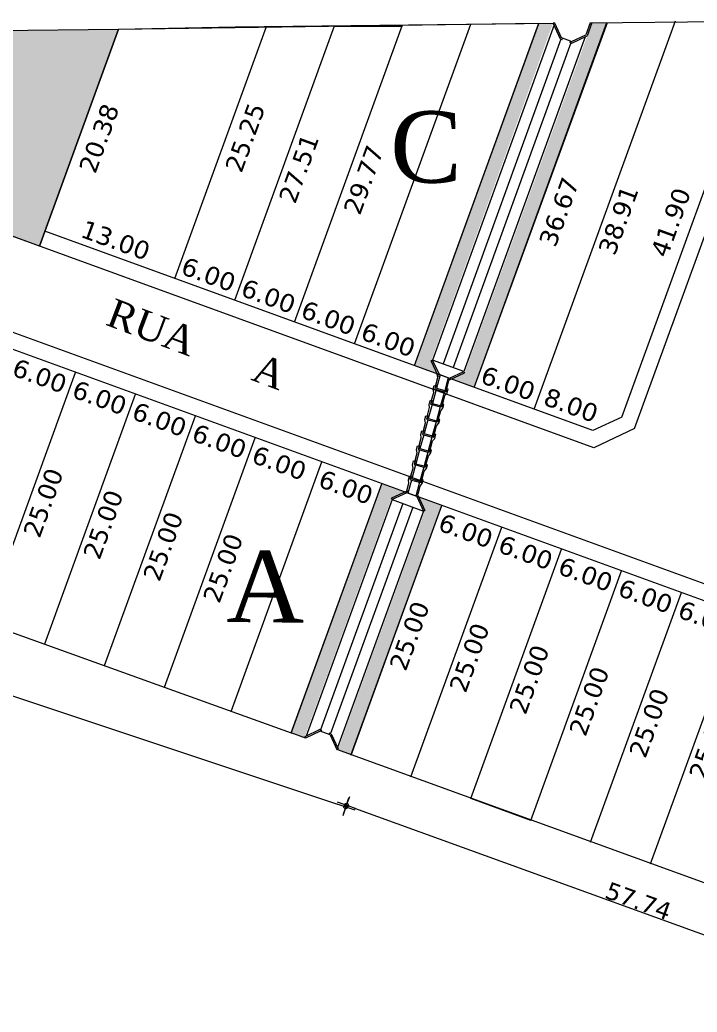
# Model space of a CAD drawing. Header units: centimetres. Extents: x 429547 to 433218, y 9613176 to 9615382.
# Drawn here: x 432648.8 to 432712.5, y 9614584.5 to 9614678 of the extents above; entities that cross this region are included whole.
import ezdxf
from ezdxf.enums import TextEntityAlignment as Align

# ---------------------------------------------------------------- set-up
doc = ezdxf.new("R2010")
doc.units = ezdxf.units.CM
doc.header["$LTSCALE"] = 0.05
doc.linetypes.add('CONTINUO', pattern=[0])
for name, color, linetype, lineweight in [('AREAS', 6, 'Continuous', 20), ('CERCA', 1, 'FENCELINE1', 15), ('DIM NOVO', 4, 'Continuous', 20), ('p vista', 1, 'Continuous', 50)]:
    doc.layers.add(name, color=color, linetype=linetype, lineweight=lineweight)
for name, color, linetype in [('Cotas', 4, 'Continuous'), ('DIM', 7, 'Continuous'), ('Hachura', 252, 'Continuous'), ('PAREDE', 3, 'Continuous'), ('PENA-02', 2, 'Continuous'), ('PVISTA', 1, 'CONTINUO')]:
    doc.layers.add(name, color=color, linetype=linetype)
doc.styles.add('LEALTÀ PADRÃO', font='verdana.ttf')
doc.styles.add('style1', font='times.ttf')
doc.linetypes.add('FENCELINE1', pattern='A,0.25,-0.1,[133,ltypeshp.shx,S=0.1,R=0,X=-0.1,Y=0],-0.1,1', length=1.45)
pattern_1 = [(0, (-48.19928, -473.2339), (0.24765, 0.24765), [0.123825, -0.371475]), (90, (-48.13737, -473.2958), (-0.24765, 0.24765), [0.123825, -0.371475])]

msp = doc.modelspace()

# ---------------------------------------------------------------- hatches: boundary and pattern name
at = {"layer": 'Hachura', "linetype": 'Continuous', "lineweight": -2, "true_color": 0x139b48}
h = msp.add_hatch(dxfattribs=at)
h.set_pattern_fill('CROSS', color=114, scale=0.1)
h.set_pattern_definition([(0, (3000, 500), (0.635, 0.635), [0.3175, -0.9525]), (90, (3000.15875, 499.84125), (-0.635, 0.635), [0.3175, -0.9525])])
h.paths.add_polyline_path([(432658.056, 9614677.069), (432596.462, 9614676.347), (432598.012, 9614675.763), (432650.626, 9614656.633)])
at = {"layer": 'Hachura', "linetype": 'Continuous', "lineweight": 0, "true_color": 0x139b48}
h = msp.add_hatch(dxfattribs=at)
h.set_pattern_fill('CROSS', color=114, scale=0.039)
h.set_pattern_definition(pattern_1)
h.paths.add_polyline_path([(432698.954, 9614677.635), (432697.626, 9614677.62), (432685.911, 9614645.4), (432688.069, 9614644.615), (432688.069, 9614644.617), (432687.488, 9614645.858)])
h.paths.add_polyline_path([(432704.037, 9614677.692), (432702.626, 9614677.666), (432702.185, 9614676.45), (432702.183, 9614676.449), (432690.633, 9614644.718), (432689.389, 9614644.136), (432691.55, 9614643.35)])
h = msp.add_hatch(dxfattribs=at)
h.set_pattern_fill('CROSS', color=114, scale=0.039)
h.set_pattern_definition(pattern_1)
h.paths.add_polyline_path([(432683.763, 9614632.912), (432685.007, 9614633.492), (432682.847, 9614634.277), (432674.318, 9614610.818), (432675.656, 9614610.331), (432675.597, 9614610.458)])
h = msp.add_hatch(dxfattribs=at)
h.set_pattern_fill('CROSS', color=114, scale=0.039)
h.set_pattern_definition([(0, (-48.2123, -473.26969), (0.24765, 0.24765), [0.123825, -0.371475]), (90, (-48.15039, -473.3316), (-0.24765, 0.24765), [0.123825, -0.371475])])
h.paths.add_polyline_path([(432688.473, 9614632.191), (432686.314, 9614632.976), (432686.894, 9614631.733), (432678.727, 9614609.28), (432678.601, 9614609.22), (432678.6, 9614609.218), (432679.944, 9614608.732)])

# ---------------------------------------------------------------- linework, layer by layer
at = {"layer": 'AREAS', "color": 7, "linetype": 'Continuous', "lineweight": 9}
for p, q in [((432596.462, 9614676.347), (432658.056, 9614677.069)), ((432658.056, 9614677.069), (432650.626, 9614656.633)), ((432650.626, 9614656.633), (432598.012, 9614675.763))]:
    msp.add_line(p, q, dxfattribs=at)
at = {"layer": 'AREAS', "color": 251, "linetype": 'Continuous', "lineweight": 0, "true_color": 0x636466}
msp.add_line((432696.86, 9614602.581), (432691.221, 9614604.631), dxfattribs=at)
at = {"layer": 'CERCA', "color": 7, "linetype": 'ByBlock', "lineweight": 9}
for p, q in [((432702.469, 9614677.674, -1.594), (432725.9, 9614677.936, -1.639)), ((432658.056, 9614677.069, -1.166), (432669.052, 9614677.3, -1.53)), ((432669.052, 9614677.3, -1.53), (432698.969, 9614677.635, -1.587)), ((432623.442, 9614629.103, -0.932), (432674.318, 9614610.818))]:
    msp.add_line(p, q, dxfattribs=at)
at = {"layer": 'Cotas', "color": 251, "lineweight": 0, "true_color": 0x636466}
for p, q in [((432678.597, 9614604.143), (432680.298, 9614603.577)), ((432680.365, 9614603.691), (432678.68, 9614604.301)), ((432679.448, 9614603.86), (432679.73, 9614604.71)), ((432679.522, 9614603.996), (432679.827, 9614604.839)), ((432679.448, 9614603.86), (432679.165, 9614603.01)), ((432679.522, 9614603.996), (432679.217, 9614603.154))]:
    msp.add_line(p, q, dxfattribs=at)
for centre in [(432679.522, 9614603.996), (432679.448, 9614603.86)]:
    msp.add_circle(centre, 0.179, dxfattribs=at)
at = {"layer": 'DIM', "color": 251, "linetype": 'Continuous', "lineweight": 0, "true_color": 0x636466}
for p, q in [((432658.056, 9614677.069), (432697.632, 9614677.635)), ((432658.056, 9614677.069), (432697.632, 9614677.635)), ((432658.056, 9614677.069), (432697.632, 9614677.635)), ((432678.379, 9614677.36), (432684.806, 9614677.36))]:
    msp.add_line(p, q, dxfattribs=at)
at = {"layer": 'DIM', "color": 1, "linetype": 'Continuous', "lineweight": 5}
msp.add_line((432686.404, 9614637.465), (432687.176, 9614637.254), dxfattribs=at)
at = {"layer": 'DIM NOVO', "color": 251, "linetype": 'Continuous', "lineweight": 0, "true_color": 0x636466}
for p, q in [((432604.511, 9614628.778), (432678.688, 9614604.112)), ((432680.274, 9614603.724), (432733.319, 9614584.522))]:
    msp.add_line(p, q, dxfattribs=at)
at = {"layer": 'p vista', "color": 7, "linetype": 'Continuous', "lineweight": 9}
for p, q in [((432705.432, 9614640.559), (432719.024, 9614677.94)), ((432706.63, 9614639.463), (432720.625, 9614677.954)), ((432650.626, 9614656.633), (432658.056, 9614677.069)), ((432663.356, 9614653.601), (432671.985, 9614677.333)), ((432668.995, 9614651.55), (432678.395, 9614677.405)), ((432674.634, 9614649.5), (432684.806, 9614677.477)), ((432680.272, 9614647.45), (432691.216, 9614677.548)), ((432685.911, 9614645.4), (432697.632, 9614677.635)), ((432685.911, 9614645.4), (432697.626, 9614677.62)), ((432691.55, 9614643.35), (432704.08, 9614677.692, -1.597)), ((432691.55, 9614643.35), (432704.037, 9614677.692)), ((432697.189, 9614641.299), (432710.485, 9614677.869)), ((432702.785, 9614637.669), (432598.012, 9614675.763)), ((432753.487, 9614610.19), (432594.367, 9614668.044)), ((432759.185, 9614606.522, 0), (432593.968, 9614666.593)), ((432702.714, 9614639.291), (432651.138, 9614658.043)), ((432645.478, 9614621.263), (432654.021, 9614644.758)), ((432651.117, 9614619.213), (432659.66, 9614642.708)), ((432656.756, 9614617.163), (432665.299, 9614640.658)), ((432705.432, 9614640.559), (432702.714, 9614639.291)), ((432706.63, 9614639.463), (432702.785, 9614637.669)), ((432662.395, 9614615.112), (432670.938, 9614638.608)), ((432668.666, 9614612.832), (432677.209, 9614636.327)), ((432674.305, 9614610.782), (432682.847, 9614634.277)), ((432674.318, 9614610.818), (432682.847, 9614634.277)), ((432679.944, 9614608.732), (432688.486, 9614632.227)), ((432679.957, 9614608.768), (432688.486, 9614632.227)), ((432685.583, 9614606.682), (432694.125, 9614630.177)), ((432691.221, 9614604.631), (432699.764, 9614628.127)), ((432696.86, 9614602.581), (432705.403, 9614626.076)), ((432702.499, 9614600.531), (432711.042, 9614624.026)), ((432708.138, 9614598.481), (432716.681, 9614621.976)), ((432675.66, 9614610.33, -0.025), (432674.318, 9614610.818)), ((432735.228, 9614588.672, -1.124), (432678.61, 9614609.257, -0.079))]:
    msp.add_line(p, q, dxfattribs=at)
at = {"layer": 'p vista', "color": 251, "linetype": 'Continuous', "lineweight": 9, "true_color": 0x636466}
msp.add_line((432675.66, 9614610.33, -0.025), (432674.318, 9614610.818), dxfattribs=at)
at = {"layer": 'PAREDE', "color": 1, "linetype": 'Continuous', "lineweight": 5}
for points in [[(432686.342, 9614637.607), (432686.411, 9614637.86), (432686.366, 9614637.872), (432686.563, 9614638.596), (432686.509, 9614638.907), (432686.606, 9614639.261), (432686.742, 9614639.224), (432686.659, 9614638.922), (432686.792, 9614638.886), (432686.436, 9614637.581), (432686.342, 9614637.607)], [(432687.302, 9614637.344), (432687.371, 9614637.598), (432687.416, 9614637.585), (432687.614, 9614638.309), (432687.819, 9614638.55), (432687.916, 9614638.903), (432687.779, 9614638.941), (432687.697, 9614638.639), (432687.564, 9614638.675), (432687.207, 9614637.37), (432687.302, 9614637.344)], [(432685.954, 9614636.186), (432686.023, 9614636.439), (432685.977, 9614636.451), (432686.175, 9614637.175), (432686.121, 9614637.486), (432686.217, 9614637.84), (432686.354, 9614637.803), (432686.271, 9614637.501), (432686.404, 9614637.465), (432686.048, 9614636.16), (432685.954, 9614636.186)], [(432686.913, 9614635.923), (432686.982, 9614636.177), (432687.028, 9614636.164), (432687.226, 9614636.888), (432687.431, 9614637.129), (432687.527, 9614637.482), (432687.391, 9614637.52), (432687.309, 9614637.218), (432687.176, 9614637.254), (432686.819, 9614635.949), (432686.913, 9614635.923)]]:
    msp.add_lwpolyline(points, dxfattribs=at)
at = {"layer": 'PVISTA', "color": 1, "linetype": 'Continuous', "lineweight": 5}
for p, q in [((432699.052, 9614677.47, -0.008), (432687.618, 9614645.918, -0.052)), ((432699.666, 9614676.145, -0.006), (432698.968, 9614677.637, -0.006)), ((432699.128, 9614677.631, -0.006), (432698.969, 9614677.635, -1.587)), ((432699.771, 9614676.259, -0.006), (432699.128, 9614677.631, -0.006)), ((432702.469, 9614677.674, -0.007), (432702.062, 9614676.55, -0.008)), ((432702.626, 9614677.666, -0.007), (432702.185, 9614676.45, -0.008)), ((432702.469, 9614677.674, -0.007), (432702.626, 9614677.666, -0.007)), ((432699.706, 9614676.13, -0.008), (432688.625, 9614645.553, -0.051)), ((432701.993, 9614676.36, -0.008), (432690.573, 9614644.847, -0.052)), ((432699.666, 9614676.145, -0.006), (432699.805, 9614676.095, -0.006)), ((432699.842, 9614676.233, -0.006), (432699.771, 9614676.259, -0.006)), ((432699.805, 9614676.095, -0.006), (432699.853, 9614676.229, -0.006)), ((432700.597, 9614675.959, -0.011), (432699.842, 9614676.233, 0.098)), ((432700.71, 9614675.918, -0.006), (432702.062, 9614676.55, -0.008)), ((432700.718, 9614675.764, -0.006), (432702.185, 9614676.45, -0.006)), ((432700.646, 9614675.79, -0.008), (432689.565, 9614645.212, -0.051)), ((432700.559, 9614675.821, -0.006), (432700.608, 9614675.955, -0.01)), ((432700.718, 9614675.764, -0.006), (432700.559, 9614675.821, -0.006)), ((432700.597, 9614675.959, -0.011), (432700.71, 9614675.918, -0.006)), ((432700.711, 9614675.918, -0.006), (432700.71, 9614675.917, -0.006)), ((432700.711, 9614675.918, -0.006), (432700.711, 9614675.918, -0.006)), ((432687.618, 9614645.918, -0.052), (432687.488, 9614645.858, -0.052)), ((432688.156, 9614644.432, -0.052), (432687.488, 9614645.858, -0.052)), ((432688.26, 9614644.546, -0.052), (432687.618, 9614645.918, -0.052)), ((432690.573, 9614644.847, -0.052), (432687.618, 9614645.918, -0.052)), ((432687.919, 9614643.556), (432688.116, 9614644.28)), ((432688.332, 9614644.52), (432687.989, 9614643.265)), ((432688.062, 9614644.591), (432688.069, 9614644.617)), ((432688.116, 9614644.28), (432688.062, 9614644.591)), ((432688.156, 9614644.432, -0.052), (432688.294, 9614644.382, -0.052)), ((432688.332, 9614644.52, -0.052), (432688.26, 9614644.546, -0.052)), ((432689.086, 9614644.246, -0.057), (432688.332, 9614644.52, 0.052)), ((432689.086, 9614644.246, -0.057), (432689.056, 9614644.138, -0.052)), ((432689.086, 9614644.246, -0.057), (432689.199, 9614644.205, -0.052)), ((432689.199, 9614644.205, -0.052), (432690.573, 9614644.847, -0.052)), ((432689.207, 9614644.051, -0.052), (432690.633, 9614644.718, -0.052)), ((432690.573, 9614644.847, -0.052), (432690.633, 9614644.718, -0.052)), ((432687.895, 9614643.291), (432687.964, 9614643.544)), ((432687.907, 9614643.487), (432687.946, 9614643.476)), ((432687.907, 9614643.487), (432687.946, 9614643.476)), ((432687.964, 9614643.544), (432687.919, 9614643.556)), ((432689.056, 9614644.138, -0.052), (432688.76, 9614643.054)), ((432688.969, 9614643.269), (432689.167, 9614643.993)), ((432689.207, 9614644.051, -0.052), (432689.048, 9614644.108, -0.052)), ((432689.167, 9614643.993), (432689.222, 9614644.058)), ((432689.2, 9614644.205, -0.052), (432689.2, 9614644.204, -0.052)), ((432689.2, 9614644.205, -0.052), (432689.2, 9614644.205, -0.052)), ((432687.989, 9614643.265), (432687.895, 9614643.291)), ((432687.957, 9614643.149), (432688.729, 9614642.938)), ((432687.957, 9614643.149), (432688.729, 9614642.938)), ((432687.989, 9614643.265), (432688.76, 9614643.054)), ((432688.76, 9614643.054), (432688.854, 9614643.028)), ((432688.854, 9614643.028), (432688.924, 9614643.282)), ((432688.905, 9614643.214), (432688.944, 9614643.204)), ((432688.905, 9614643.214), (432688.944, 9614643.204)), ((432688.924, 9614643.282), (432688.969, 9614643.269)), ((432687.518, 9614642.066), (432687.557, 9614642.055)), ((432687.518, 9614642.066), (432687.557, 9614642.055)), ((432687.569, 9614641.728), (432688.341, 9614641.517)), ((432687.601, 9614641.844), (432688.372, 9614641.633)), ((432688.517, 9614641.793), (432688.556, 9614641.783)), ((432688.517, 9614641.793), (432688.556, 9614641.783)), ((432687.13, 9614640.645), (432687.169, 9614640.634)), ((432687.13, 9614640.645), (432687.169, 9614640.634)), ((432687.181, 9614640.307), (432687.952, 9614640.096)), ((432687.181, 9614640.307), (432687.952, 9614640.096)), ((432687.212, 9614640.423), (432687.984, 9614640.212)), ((432688.129, 9614640.372), (432688.168, 9614640.362)), ((432688.129, 9614640.372), (432688.168, 9614640.362)), ((432686.742, 9614639.224), (432686.781, 9614639.213)), ((432686.742, 9614639.224), (432686.781, 9614639.213)), ((432686.792, 9614638.886), (432687.564, 9614638.675)), ((432686.824, 9614639.002), (432687.596, 9614638.791)), ((432687.741, 9614638.951), (432687.779, 9614638.941)), ((432687.741, 9614638.951), (432687.779, 9614638.941)), ((432686.354, 9614637.803), (432686.393, 9614637.792)), ((432686.354, 9614637.803), (432686.393, 9614637.792)), ((432686.404, 9614637.465), (432687.176, 9614637.254)), ((432686.436, 9614637.581), (432687.207, 9614637.37)), ((432687.352, 9614637.53), (432687.391, 9614637.52)), ((432687.352, 9614637.53), (432687.391, 9614637.52)), ((432685.965, 9614636.382), (432686.004, 9614636.371)), ((432685.965, 9614636.382), (432686.004, 9614636.371)), ((432686.016, 9614636.044), (432686.788, 9614635.833)), ((432686.048, 9614636.16), (432686.819, 9614635.949)), ((432686.964, 9614636.109), (432687.003, 9614636.099)), ((432686.964, 9614636.109), (432687.003, 9614636.099)), ((432685.577, 9614634.961), (432685.616, 9614634.95)), ((432685.577, 9614634.961), (432685.616, 9614634.95)), ((432685.628, 9614634.623), (432686.399, 9614634.412)), ((432685.659, 9614634.739), (432686.431, 9614634.528)), ((432686.576, 9614634.688), (432686.615, 9614634.678)), ((432686.576, 9614634.688), (432686.615, 9614634.678)), ((432685.19, 9614633.577), (432683.763, 9614632.912)), ((432685.197, 9614633.423), (432683.824, 9614632.782)), ((432685.19, 9614633.577), (432685.236, 9614633.561)), ((432686.137, 9614633.081), (432685.197, 9614633.423)), ((432685.328, 9614633.527), (432685.235, 9614633.561)), ((432686.175, 9614633.22), (432686.083, 9614633.253)), ((432686.137, 9614633.081), (432686.137, 9614633.081, 0)), ((432686.137, 9614633.081), (432686.778, 9614631.708)), ((432686.241, 9614633.195), (432686.175, 9614633.22)), ((432686.241, 9614633.195), (432686.907, 9614631.769)), ((432683.824, 9614632.782), (432675.729, 9614610.52, -0.052)), ((432684.831, 9614632.416, -0.002), (432677.081, 9614611.103, -0.049)), ((432683.824, 9614632.782), (432683.763, 9614632.912)), ((432683.824, 9614632.782), (432686.778, 9614631.708)), ((432685.771, 9614632.074, -0.002), (432678.021, 9614610.762, -0.049)), ((432686.778, 9614631.708), (432678.681, 9614609.442, -0.052)), ((432686.778, 9614631.708), (432686.907, 9614631.769)), ((432677.023, 9614611.124, -0.052), (432675.597, 9614610.458, -0.052)), ((432677.03, 9614610.97, -0.052), (432675.657, 9614610.329, -0.052)), ((432677.023, 9614611.124, -0.052), (432677.07, 9614611.107, -0.052)), ((432677.97, 9614610.628, -0.052), (432677.03, 9614610.97, -0.052)), ((432677.161, 9614611.074, -0.052), (432677.068, 9614611.108, -0.052)), ((432677.161, 9614611.074, -0.052), (432677.113, 9614610.94, -0.052)), ((432677.916, 9614610.8, -0.052), (432677.867, 9614610.665, -0.052)), ((432678.008, 9614610.766, -0.052), (432677.916, 9614610.8, -0.052)), ((432677.97, 9614610.628, -0.052), (432677.97, 9614610.628, -0.052)), ((432677.97, 9614610.628, -0.052), (432678.611, 9614609.255, -0.052)), ((432678.074, 9614610.742, -0.052), (432678.008, 9614610.766, -0.052)), ((432678.074, 9614610.742, -0.052), (432678.74, 9614609.315, -0.052)), ((432675.657, 9614610.329, -0.052), (432675.597, 9614610.458, -0.052)), ((432678.611, 9614609.255, -0.052), (432678.74, 9614609.315, -0.052)), ((432678.614, 9614609.256, -0.052), (432678.614, 9614609.256, -0.052))]:
    msp.add_line(p, q, dxfattribs=at)
for points in [[(432687.506, 9614641.87), (432687.576, 9614642.123), (432687.53, 9614642.135), (432687.728, 9614642.859), (432687.674, 9614643.17), (432687.77, 9614643.524), (432687.907, 9614643.487), (432687.824, 9614643.185), (432687.957, 9614643.149), (432687.601, 9614641.844), (432687.506, 9614641.87)], [(432688.466, 9614641.607), (432688.535, 9614641.861), (432688.581, 9614641.848), (432688.779, 9614642.572), (432688.984, 9614642.813), (432689.08, 9614643.166), (432688.944, 9614643.204), (432688.862, 9614642.902), (432688.729, 9614642.938), (432688.372, 9614641.633), (432688.466, 9614641.607)], [(432687.118, 9614640.449), (432687.187, 9614640.702), (432687.142, 9614640.714), (432687.34, 9614641.438), (432687.285, 9614641.749), (432687.382, 9614642.103), (432687.518, 9614642.066), (432687.436, 9614641.764), (432687.569, 9614641.728), (432687.212, 9614640.423), (432687.118, 9614640.449)], [(432688.078, 9614640.186), (432688.147, 9614640.44), (432688.193, 9614640.427), (432688.39, 9614641.151), (432688.595, 9614641.392), (432688.692, 9614641.745), (432688.556, 9614641.783), (432688.473, 9614641.481), (432688.341, 9614641.517), (432687.984, 9614640.212), (432688.078, 9614640.186)], [(432686.73, 9614639.028), (432686.799, 9614639.281), (432686.754, 9614639.293), (432686.952, 9614640.017), (432686.897, 9614640.328), (432686.994, 9614640.682), (432687.13, 9614640.645), (432687.048, 9614640.343), (432687.181, 9614640.307), (432686.824, 9614639.002), (432686.73, 9614639.028)], [(432687.69, 9614638.765), (432687.759, 9614639.019), (432687.804, 9614639.006), (432688.002, 9614639.73), (432688.207, 9614639.971), (432688.304, 9614640.324), (432688.168, 9614640.362), (432688.085, 9614640.06), (432687.952, 9614640.096), (432687.596, 9614638.791), (432687.69, 9614638.765)], [(432685.565, 9614634.765), (432685.634, 9614635.018), (432685.589, 9614635.03), (432685.787, 9614635.754), (432685.733, 9614636.065), (432685.829, 9614636.419), (432685.965, 9614636.382), (432685.883, 9614636.08), (432686.016, 9614636.044), (432685.659, 9614634.739), (432685.565, 9614634.765)], [(432686.525, 9614634.502), (432686.594, 9614634.756), (432686.64, 9614634.743), (432686.837, 9614635.467), (432687.042, 9614635.708), (432687.139, 9614636.061), (432687.003, 9614636.099), (432686.92, 9614635.797), (432686.788, 9614635.833), (432686.431, 9614634.528), (432686.525, 9614634.502)], [(432685.236, 9614633.561), (432685.246, 9614633.597), (432685.201, 9614633.609), (432685.399, 9614634.333), (432685.344, 9614634.644), (432685.441, 9614634.998), (432685.577, 9614634.961), (432685.495, 9614634.659), (432685.628, 9614634.623), (432685.29, 9614633.389)], [(432686.175, 9614633.22), (432686.206, 9614633.335), (432686.251, 9614633.322), (432686.449, 9614634.046), (432686.654, 9614634.287), (432686.751, 9614634.64), (432686.615, 9614634.678), (432686.532, 9614634.376), (432686.399, 9614634.412), (432686.045, 9614633.115)]]:
    msp.add_lwpolyline(points, dxfattribs=at)

# ---------------------------------------------------------------- texts
at = {"layer": 'DIM', "color": 7, "linetype": 'Continuous', "lineweight": 9, "style": 'LEALTÀ PADRÃO'}
for s, rotation, p in [('20.38', 70.01922, (432655.875, 9614663.378)), ('25.25', 70.01922, (432669.63, 9614663.451)), ('27.51', 70.01922, (432674.684, 9614660.537)), ('29.77', 70.01922, (432680.778, 9614659.468)), ('36.67', 70.01922, (432699.175, 9614656.449)), ('41.90', 70.1504, (432709.698, 9614655.457)), ('38.91', 70.01922, (432704.76, 9614655.664)), ('13.00', 340.01922, (432654.366, 9614657.549)), ('6.00', 340.01922, (432663.813, 9614654.075)), ('6.00', 340.01922, (432669.452, 9614652.025)), ('6.00', 340.01922, (432675.091, 9614649.974)), ('6.00', 340.01922, (432680.73, 9614647.924)), ('6.00', 340.01922, (432647.915, 9614644.518)), ('6.00', 340.01922, (432692.007, 9614643.824)), ('6.00', 340.01922, (432653.554, 9614642.468)), ('8.00', 340.01922, (432697.929, 9614641.763)), ('6.00', 340.01922, (432659.193, 9614640.418)), ('6.00', 340.01922, (432664.832, 9614638.367)), ('6.00', 340.01922, (432670.471, 9614636.317)), ('25.00', 70.01922, (432650.628, 9614629.06)), ('6.00', 340.01922, (432676.742, 9614634.037)), ('25.00', 70.01922, (432656.267, 9614627.01)), ('25.00', 70.01922, (432661.905, 9614624.959)), ('6.00', 340.01922, (432688.019, 9614629.937)), ('25.00', 70.01922, (432667.544, 9614622.909)), ('6.00', 340.01922, (432693.658, 9614627.886)), ('6.00', 340.01922, (432699.297, 9614625.836)), ('6.00', 340.01922, (432704.936, 9614623.786)), ('25.00', 70.01922, (432685.093, 9614616.528)), ('6.00', 340.01922, (432710.575, 9614621.736)), ('25.00', 70.01922, (432690.732, 9614614.478)), ('25.00', 70.01922, (432696.371, 9614612.428)), ('25.00', 70.01922, (432702.01, 9614610.378)), ('25.00', 70.01922, (432707.648, 9614608.328)), ('25.00', 70.01922, (432713.287, 9614606.277))]:
    msp.add_text(s, height=1.7, rotation=rotation, dxfattribs=at).set_placement(p)
at = {"layer": 'DIM NOVO', "color": 251, "linetype": 'Continuous', "lineweight": 0, "true_color": 0x636466, "style": 'LEALTÀ PADRÃO'}
msp.add_text('57.74', height=1.625, rotation=340.09948, dxfattribs=at).set_placement((432703.726, 9614595.324))
at = {"layer": 'PENA-02', "color": 7, "lineweight": 9, "style": 'style1'}
for s, height, rotation, p in [('C', 6.72, 359.44003, (432687.013, 9614665.984)), ('RUA      A  ', 2.68809, 339.26916, (432666.379, 9614647.046)), ('RUA      A  ', 2.68809, 339.26916, (432666.379, 9614647.046)), ('A', 6.72, 359.44003, (432671.893, 9614624.613))]:
    msp.add_text(s, height=height, rotation=rotation, dxfattribs=at).set_placement(p, align=Align.MIDDLE)

doc.saveas('drawing.dxf')
